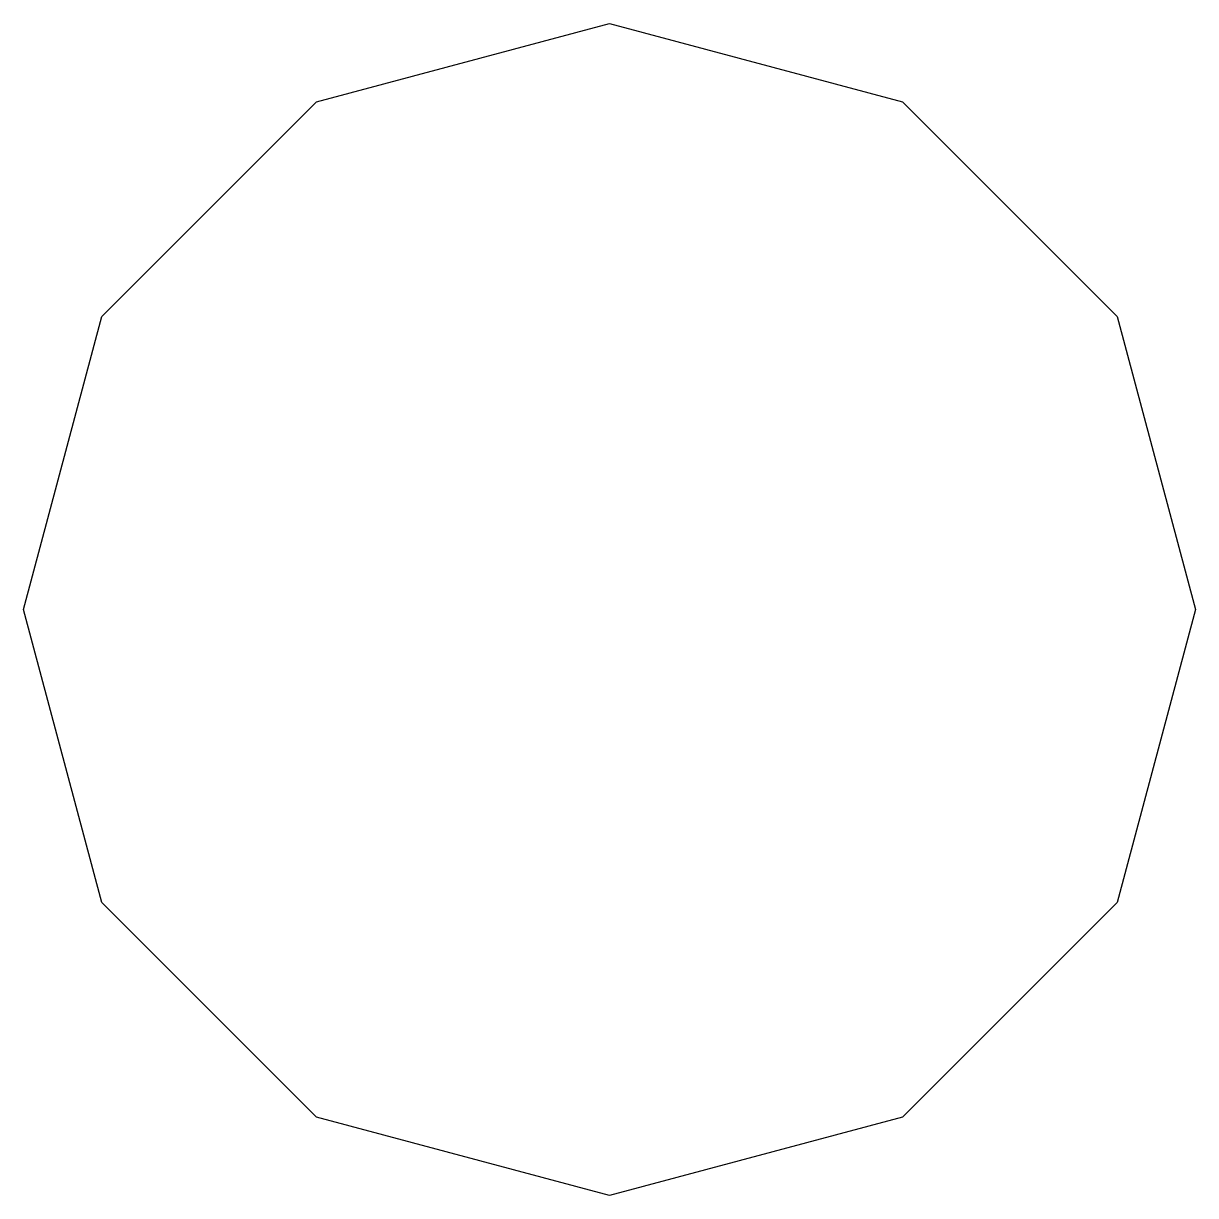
# Model space of a CAD drawing. Extents: x -0.4 to -0.2, y -0.1 to 0.1.
import ezdxf

# ---------------------------------------------------------------- set-up
doc = ezdxf.new("R2010")
doc.units = 0
doc.header["$MEASUREMENT"] = 0
doc.layers.add('H1', color=7, linetype='Continuous')

msp = doc.modelspace()

# ---------------------------------------------------------------- linework, layer by layer
at = {"layer": 'H1'}
msp.add_lwpolyline([(-0.2, 0), (-0.2134, -0.05), (-0.25, -0.0866), (-0.3, -0.1), (-0.35, -0.0866), (-0.3866, -0.05), (-0.4, 0), (-0.3866, 0.05), (-0.35, 0.0866), (-0.3, 0.1), (-0.25, 0.0866), (-0.2134, 0.05)], close=True, dxfattribs=at)

doc.saveas('drawing.dxf')
